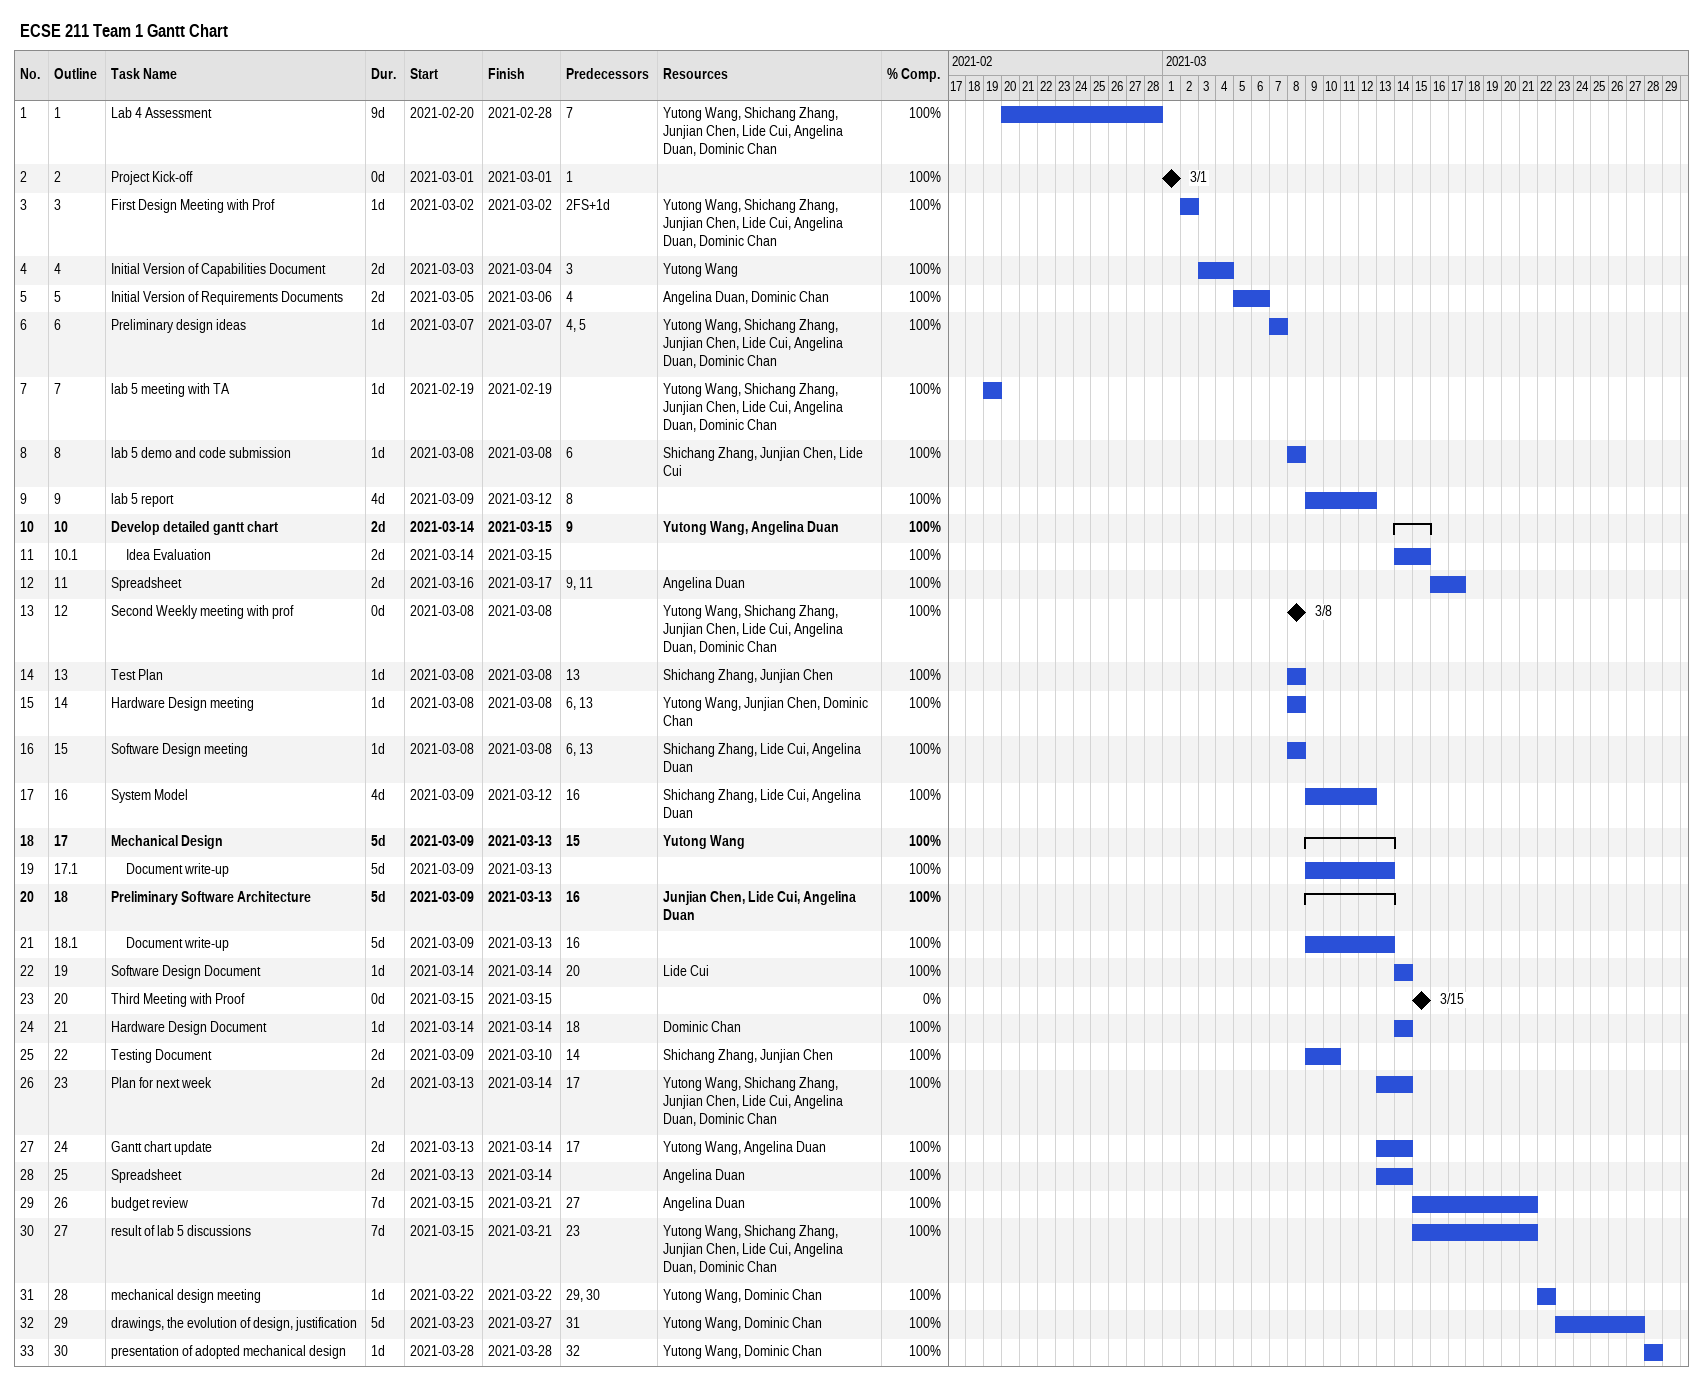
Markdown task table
ECSE 211 Team 1 Gantt Chart

| ID | WBS | Task | Duration | Start | Finish | Predecessors | Resources | % complete |
|---|---|---|---|---|---|---|---|---|
| 1 | 1 | Lab 4 Assessment | 9d | 2021-02-20 | 2021-02-28 | 7 | Yutong Wang, Shichang Zhang, Junjian Chen, Lide Cui, Angelina Duan, Dominic Chan | 100 |
| 2 | 2 | Project Kick-off | 0d | 2021-03-01 | 2021-03-01 | 1 |  | 100 |
| 3 | 3 | First Design Meeting with Prof | 1d | 2021-03-02 | 2021-03-02 | 2FS+1d | Yutong Wang, Shichang Zhang, Junjian Chen, Lide Cui, Angelina Duan, Dominic Chan | 100 |
| 4 | 4 | Initial Version of Capabilities Document | 2d | 2021-03-03 | 2021-03-04 | 3 | Yutong Wang | 100 |
| 5 | 5 | Initial Version of Requirements Documents | 2d | 2021-03-05 | 2021-03-06 | 4 | Angelina Duan, Dominic Chan | 100 |
| 6 | 6 | Preliminary design ideas | 1d | 2021-03-07 | 2021-03-07 | 4, 5 | Yutong Wang, Shichang Zhang, Junjian Chen, Lide Cui, Angelina Duan, Dominic Chan | 100 |
| 7 | 7 | lab 5 meeting with TA | 1d | 2021-02-19 | 2021-02-19 |  | Yutong Wang, Shichang Zhang, Junjian Chen, Lide Cui, Angelina Duan, Dominic Chan | 100 |
| 8 | 8 | lab 5 demo and code submission | 1d | 2021-03-08 | 2021-03-08 | 6 | Shichang Zhang, Junjian Chen, Lide Cui | 100 |
| 9 | 9 | lab 5 report | 4d | 2021-03-09 | 2021-03-12 | 8 |  | 100 |
| 10 | 10 | **Develop detailed gantt chart** | 2d | 2021-03-14 | 2021-03-15 | 9 | Yutong Wang, Angelina Duan | 100 |
| 11 | 10.1 | Idea Evaluation | 2d | 2021-03-14 | 2021-03-15 |  |  | 100 |
| 12 | 11 | Spreadsheet | 2d | 2021-03-16 | 2021-03-17 | 9, 11 | Angelina Duan | 100 |
| 13 | 12 | Second Weekly meeting with prof | 0d | 2021-03-08 | 2021-03-08 |  | Yutong Wang, Shichang Zhang, Junjian Chen, Lide Cui, Angelina Duan, Dominic Chan | 100 |
| 14 | 13 | Test Plan | 1d | 2021-03-08 | 2021-03-08 | 13 | Shichang Zhang, Junjian Chen | 100 |
| 15 | 14 | Hardware Design meeting | 1d | 2021-03-08 | 2021-03-08 | 6, 13 | Yutong Wang, Junjian Chen, Dominic Chan | 100 |
| 16 | 15 | Software Design meeting | 1d | 2021-03-08 | 2021-03-08 | 6, 13 | Shichang Zhang, Lide Cui, Angelina Duan | 100 |
| 17 | 16 | System Model | 4d | 2021-03-09 | 2021-03-12 | 16 | Shichang Zhang, Lide Cui, Angelina Duan | 100 |
| 18 | 17 | **Mechanical Design** | 5d | 2021-03-09 | 2021-03-13 | 15 | Yutong Wang | 100 |
| 19 | 17.1 | Document write-up | 5d | 2021-03-09 | 2021-03-13 |  |  | 100 |
| 20 | 18 | **Preliminary Software Architecture** | 5d | 2021-03-09 | 2021-03-13 | 16 | Junjian Chen, Lide Cui, Angelina Duan | 100 |
| 21 | 18.1 | Document write-up | 5d | 2021-03-09 | 2021-03-13 | 16 |  | 100 |
| 22 | 19 | Software Design Document | 1d | 2021-03-14 | 2021-03-14 | 20 | Lide Cui | 100 |
| 23 | 20 | Third Meeting with Proof | 0d | 2021-03-15 | 2021-03-15 |  |  | 0 |
| 24 | 21 | Hardware Design Document | 1d | 2021-03-14 | 2021-03-14 | 18 | Dominic Chan | 100 |
| 25 | 22 | Testing Document | 2d | 2021-03-09 | 2021-03-10 | 14 | Shichang Zhang, Junjian Chen | 100 |
| 26 | 23 | Plan for next week | 2d | 2021-03-13 | 2021-03-14 | 17 | Yutong Wang, Shichang Zhang, Junjian Chen, Lide Cui, Angelina Duan, Dominic Chan | 100 |
| 27 | 24 | Gantt chart update | 2d | 2021-03-13 | 2021-03-14 | 17 | Yutong Wang, Angelina Duan | 100 |
| 28 | 25 | Spreadsheet | 2d | 2021-03-13 | 2021-03-14 |  | Angelina Duan | 100 |
| 29 | 26 | budget review | 7d | 2021-03-15 | 2021-03-21 | 27 | Angelina Duan | 100 |
| 30 | 27 | result of lab 5 discussions | 7d | 2021-03-15 | 2021-03-21 | 23 | Yutong Wang, Shichang Zhang, Junjian Chen, Lide Cui, Angelina Duan, Dominic Chan | 100 |
| 31 | 28 | mechanical design meeting | 1d | 2021-03-22 | 2021-03-22 | 29, 30 | Yutong Wang, Dominic Chan | 100 |
| 32 | 29 | drawings, the evolution of design, justification | 5d | 2021-03-23 | 2021-03-27 | 31 | Yutong Wang, Dominic Chan | 100 |
| 33 | 30 | presentation of adopted mechanical design | 1d | 2021-03-28 | 2021-03-28 | 32 | Yutong Wang, Dominic Chan | 100 |
